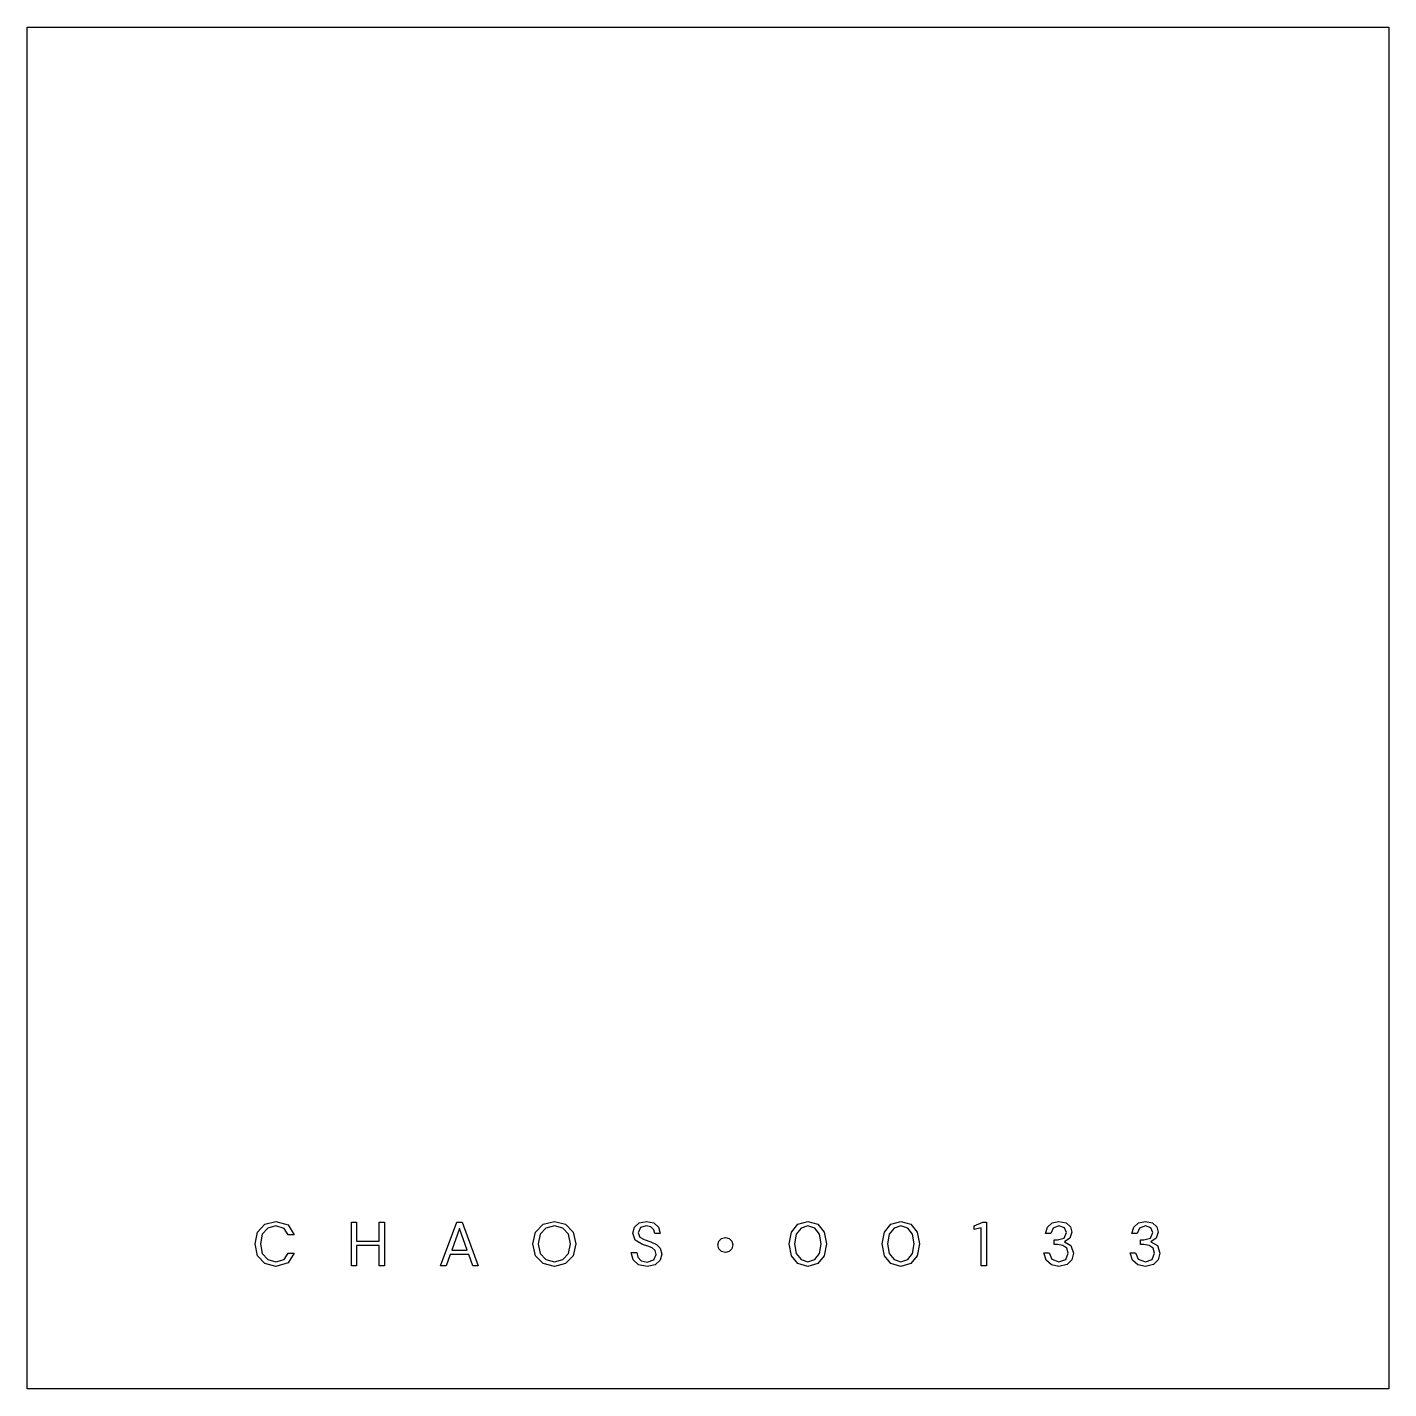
# Model space of a CAD drawing. Extents: x 0 to 92.4, y 0.2 to 92.6.
import ezdxf

# ---------------------------------------------------------------- set-up
doc = ezdxf.new("R2010")
doc.units = 0

msp = doc.modelspace()

# ---------------------------------------------------------------- linework, layer by layer
at = {"layer": 'Layer 1', "color": 7}
for points in [[(0, 92.6042), (92.427836, 92.6042), (92.427836, 0.176364), (0, 0.176364), (0, 92.6042)], [(0, 92.6042), (92.427836, 92.6042), (92.427836, 0.176364), (0, 0.176364), (0, 92.6042)], [(16.87625, 8.483031), (16.126596, 8.675956), (15.636014, 9.210635), (15.465138, 10.009898), (15.636014, 10.809161), (16.126596, 11.349352), (16.87625, 11.542277), (17.703073, 11.299742), (18.110973, 10.621747), (17.71961, 10.621747), (17.444002, 11.06272), (16.87625, 11.228084), (16.325034, 11.079256), (15.95572, 10.660332), (15.82894, 10.009898), (15.95572, 9.353951), (16.325034, 8.94054), (16.87625, 8.797224), (17.444002, 8.957076), (17.71961, 9.392536), (18.110973, 9.392536), (17.703073, 8.720053), (16.87625, 8.483031), (16.87625, 8.483031)], [(22.003393, 8.53264), (22.003393, 11.492668), (22.356171, 11.492668), (22.356171, 10.186287), (23.894063, 10.186287), (23.894063, 11.492668), (24.24684, 11.492668), (24.24684, 8.53264), (23.894063, 8.53264), (23.894063, 9.894143), (22.356171, 9.894143), (22.356171, 8.53264), (22.003393, 8.53264)], [(28.06518, 8.53264), (29.156587, 11.492668), (29.531413, 11.492668), (30.617308, 8.53264), (30.242481, 8.53264), (29.972386, 9.293318), (28.710102, 9.293318), (28.440006, 8.53264), (28.06518, 8.53264)], [(35.783359, 8.483031), (35.017169, 8.675956), (34.504539, 9.210635), (34.322638, 10.009898), (34.504539, 10.809161), (35.017169, 11.349352), (35.783359, 11.542277), (36.544037, 11.349352), (37.056667, 10.809161), (37.238568, 10.009898), (37.056667, 9.210635), (36.544037, 8.675956), (35.783359, 8.483031), (35.783359, 8.483031)], [(35.783359, 8.797224), (36.351111, 8.94054), (36.736962, 9.353951), (36.874766, 10.009898), (36.736962, 10.660332), (36.351111, 11.079256), (35.783359, 11.228084), (35.210095, 11.079256), (34.824244, 10.660332), (34.68644, 10.009898), (34.824244, 9.353951), (35.210095, 8.94054), (35.783359, 8.797224), (35.783359, 8.797224)], [(42.073872, 8.483031), (41.50612, 8.598786), (41.131293, 8.929515), (41.004513, 9.420097), (41.373828, 9.420097), (41.450998, 9.100392), (41.688021, 8.868882), (42.073872, 8.780687), (42.536893, 8.924003), (42.702257, 9.287805), (42.625087, 9.568925), (42.421137, 9.745314), (42.123481, 9.86107), (41.776215, 9.976825), (41.269097, 10.268969), (41.103732, 10.73199), (41.213975, 11.150914), (41.539192, 11.437546), (42.035287, 11.542277), (42.525868, 11.437546), (42.851086, 11.145402), (42.972353, 10.720966), (42.603039, 10.720966), (42.536893, 10.963501), (42.343967, 11.161939), (42.024262, 11.239109), (41.627387, 11.117841), (41.473047, 10.765063), (41.577778, 10.472919), (41.880946, 10.307554), (42.332943, 10.158726), (42.70777, 9.976825), (42.972353, 9.717754), (43.071572, 9.304342), (42.961329, 8.907467), (42.625087, 8.598786), (42.073872, 8.483031), (42.073872, 8.483031)], [(52.998634, 8.483031), (52.320638, 8.675956), (51.879666, 9.210635), (51.730838, 10.009898), (51.879666, 10.809161), (52.320638, 11.349352), (52.998634, 11.542277), (53.671117, 11.349352), (54.106577, 10.809161), (54.260917, 10.009898), (54.106577, 9.210635), (53.671117, 8.675956), (52.998634, 8.483031), (52.998634, 8.483031)], [(52.998634, 8.797224), (53.461655, 8.94054), (53.78136, 9.353951), (53.902627, 10.009898), (53.78136, 10.660332), (53.461655, 11.079256), (52.998634, 11.228084), (52.535612, 11.079256), (52.210395, 10.660332), (52.09464, 10.009898), (52.210395, 9.353951), (52.535612, 8.94054), (52.998634, 8.797224), (52.998634, 8.797224)], [(59.306934, 8.483031), (58.628938, 8.675956), (58.187966, 9.210635), (58.039138, 10.009898), (58.187966, 10.809161), (58.628938, 11.349352), (59.306934, 11.542277), (59.979417, 11.349352), (60.414877, 10.809161), (60.569217, 10.009898), (60.414877, 9.210635), (59.979417, 8.675956), (59.306934, 8.483031), (59.306934, 8.483031)], [(59.306934, 8.797224), (59.769955, 8.94054), (60.08966, 9.353951), (60.210927, 10.009898), (60.08966, 10.660332), (59.769955, 11.079256), (59.306934, 11.228084), (58.843912, 11.079256), (58.518695, 10.660332), (58.40294, 10.009898), (58.518695, 9.353951), (58.843912, 8.94054), (59.306934, 8.797224), (59.306934, 8.797224)], [(64.755437, 8.53264), (64.755437, 11.095793), (64.27588, 10.991062), (64.27588, 11.233597), (64.871192, 11.492668), (65.113727, 11.492668), (65.113727, 8.53264), (64.755437, 8.53264)], [(70.040123, 8.483031), (69.527492, 8.582249), (69.16369, 8.896442), (69.014862, 9.414585), (69.378664, 9.414585), (69.549541, 8.973613), (70.040123, 8.791711), (70.508656, 8.962588), (70.668509, 9.381512), (70.56929, 9.717754), (70.304707, 9.910679), (69.940904, 9.976825), (69.720418, 9.976825), (69.720418, 10.279994), (69.940904, 10.279994), (70.387389, 10.406773), (70.552754, 10.776088), (70.420462, 11.101305), (70.040123, 11.233597), (69.643248, 11.084768), (69.483395, 10.720966), (69.125105, 10.720966), (69.251885, 11.150914), (69.57159, 11.437546), (70.040123, 11.542277), (70.519681, 11.437546), (70.811825, 11.167451), (70.911044, 10.798136), (70.784264, 10.390237), (70.420462, 10.14219), (70.855922, 9.894143), (71.026799, 9.381512), (70.916556, 8.929515), (70.585826, 8.604298), (70.040123, 8.483031), (70.040123, 8.483031)], [(75.904723, 8.483031), (75.392092, 8.582249), (75.02829, 8.896442), (74.879462, 9.414585), (75.243264, 9.414585), (75.414141, 8.973613), (75.904723, 8.791711), (76.373256, 8.962588), (76.533109, 9.381512), (76.43389, 9.717754), (76.169307, 9.910679), (75.805504, 9.976825), (75.585018, 9.976825), (75.585018, 10.279994), (75.805504, 10.279994), (76.251989, 10.406773), (76.417354, 10.776088), (76.285062, 11.101305), (75.904723, 11.233597), (75.507848, 11.084768), (75.347995, 10.720966), (74.989705, 10.720966), (75.116485, 11.150914), (75.43619, 11.437546), (75.904723, 11.542277), (76.384281, 11.437546), (76.676425, 11.167451), (76.775644, 10.798136), (76.648864, 10.390237), (76.285062, 10.14219), (76.720522, 9.894143), (76.891399, 9.381512), (76.781156, 8.929515), (76.450426, 8.604298), (75.904723, 8.483031), (75.904723, 8.483031)], [(28.820345, 9.57995), (29.867655, 9.57995), (29.344, 11.046183), (28.820345, 9.57995)], [(47.394465, 9.431121), (47.140906, 9.497267), (46.953493, 9.684681), (46.887347, 9.93824), (46.953493, 10.197311), (47.140906, 10.384725), (47.394465, 10.45087), (47.653537, 10.384725), (47.835438, 10.197311), (47.901584, 9.93824), (47.835438, 9.684681), (47.653537, 9.497267), (47.394465, 9.431121), (47.394465, 9.431121)]]:
    msp.add_lwpolyline(points, close=True, dxfattribs=at)

doc.saveas('drawing.dxf')
